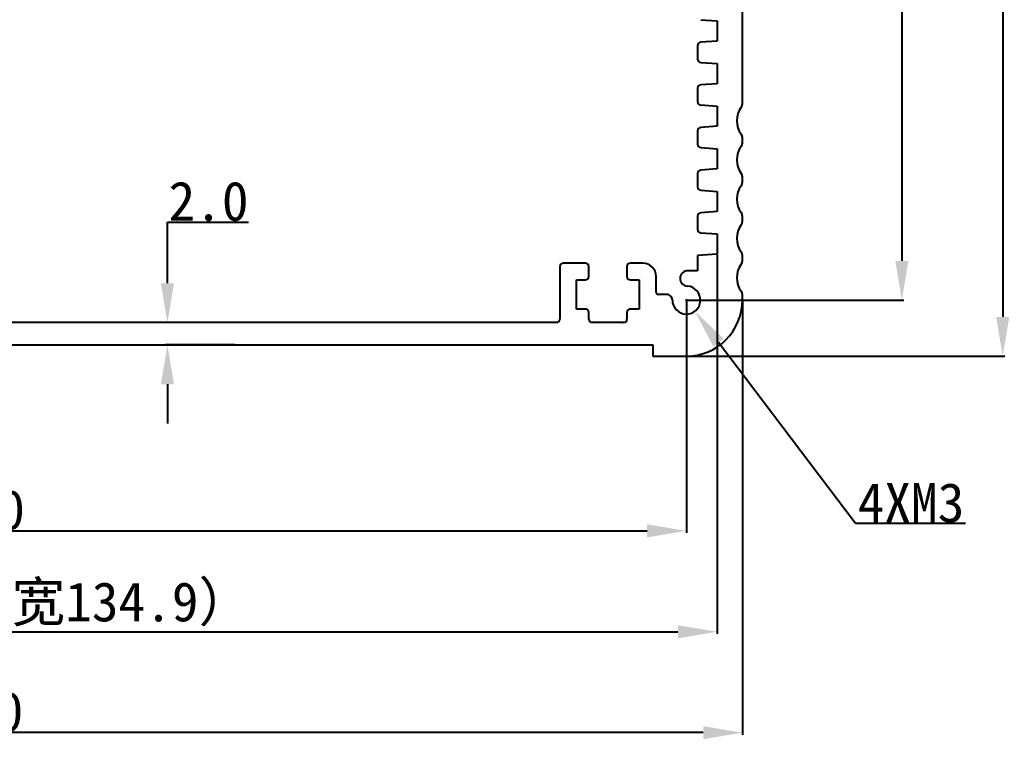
# Model space of a CAD drawing. Header units: inches. Extents: x 1053 to 1229, y 96 to 230.
# Drawn here: x 1140.9 to 1229.3, y 96.4 to 160.6 of the extents above; entities that cross this region are included whole.
import ezdxf

# ---------------------------------------------------------------- set-up
doc = ezdxf.new("R2010")
doc.units = ezdxf.units.IN
doc.header["$MEASUREMENT"] = 0
doc.layers.get('Defpoints').update_dxf_attribs({"color": 3, "lineweight": 5})
for name, color, linetype, lineweight in [('壳体层', 7, 'Continuous', 30), ('标注层', 7, 'Continuous', 5), ('槽宽标注', 30, 'Continuous', 5)]:
    doc.layers.add(name, color=color, linetype=linetype, lineweight=lineweight)
doc.styles.get("Standard").update_dxf_attribs({"font": 'simhei.ttf'})
doc.dimstyles.get("Standard").update_dxf_attribs({"dimtxt": 2.5, "dimasz": 2.5, "dimexe": 0.18, "dimexo": 0.0625, "dimgap": 0.09, "dimtad": 1, "dimtoh": 1, "dimdec": 1, "dimzin": 0, "dimdsep": 46, "dimtxsty": 'Standard', "dimcen": 0.09, "dimadec": 0, "dimazin": 0, "dimtfac": 1, "dimtdec": 1, "dimtofl": 0, "dimtmove": 0, "dimatfit": 3, "dimfxl": 1, "dimtolj": 1, "dimtzin": 0, "dimarcsym": 0})

# ---------------------------------------------------------------- blocks, each defined once
blk = doc.blocks.new('*D48')
at = {"layer": 'Defpoints', "color": 0, "transparency": 16777216}
for p in [(1192.338, 220.604), (1200.131, 130.604), (1228.671, 130.604)]:
    blk.add_point(p, dxfattribs=at)
at = {"layer": '标注层', "color": 0, "lineweight": -2, "transparency": 16777216}
for p, q in [((1192.401, 220.604), (1228.851, 220.604)), ((1228.671, 217.104), (1228.671, 134.104)), ((1200.193, 130.604), (1228.851, 130.604))]:
    blk.add_line(p, q, dxfattribs=at)
at = {"layer": '标注层', "color": 0, "transparency": 16777216}
for points in [[(1228.088, 217.104), (1229.255, 217.104), (1228.671, 220.604)], [(1228.088, 134.104), (1229.255, 134.104), (1228.671, 130.604)]]:
    blk.add_solid(points, dxfattribs=at)
at = {"layer": '标注层', "color": 0, "lineweight": 25, "transparency": 16777216, "insert": (1226.812, 175.604), "char_height": 3.5, "attachment_point": 5, "rotation": 90}
blk.add_mtext('\\A1;90.0', dxfattribs=at)
blk = doc.blocks.new('*D49')
at = {"layer": 'Defpoints', "color": 0, "transparency": 16777216}
for p in [(1200.438, 215.604), (1200.438, 135.604), (1219.671, 135.604)]:
    blk.add_point(p, dxfattribs=at)
at = {"layer": '标注层', "color": 0, "lineweight": -2, "transparency": 16777216}
for p, q in [((1200.501, 215.604), (1219.851, 215.604)), ((1219.671, 212.104), (1219.671, 139.104)), ((1200.501, 135.604), (1219.851, 135.604))]:
    blk.add_line(p, q, dxfattribs=at)
at = {"layer": '标注层', "color": 0, "transparency": 16777216}
for points in [[(1219.088, 212.104), (1220.255, 212.104), (1219.671, 215.604)], [(1219.088, 139.104), (1220.255, 139.104), (1219.671, 135.604)]]:
    blk.add_solid(points, dxfattribs=at)
at = {"layer": '标注层', "color": 0, "lineweight": 25, "transparency": 16777216, "insert": (1217.812, 175.604), "char_height": 3.5, "attachment_point": 5, "rotation": 90}
blk.add_mtext('\\A1;80.0', dxfattribs=at)
blk = doc.blocks.new('*D50')
at = {"layer": 'Defpoints', "color": 0, "transparency": 16777216}
for p in [(1070.438, 135.604), (1200.438, 135.604), (1200.438, 115.018)]:
    blk.add_point(p, dxfattribs=at)
at = {"layer": '标注层', "color": 0, "lineweight": -2, "transparency": 16777216}
for p, q in [((1070.438, 135.541), (1070.438, 114.838)), ((1200.438, 135.541), (1200.438, 114.838)), ((1073.938, 115.018), (1196.938, 115.018))]:
    blk.add_line(p, q, dxfattribs=at)
at = {"layer": '标注层', "color": 0, "transparency": 16777216}
for points in [[(1073.938, 115.601), (1073.938, 114.435), (1070.438, 115.018)], [(1196.938, 115.601), (1196.938, 114.435), (1200.438, 115.018)]]:
    blk.add_solid(points, dxfattribs=at)
at = {"layer": '标注层', "color": 0, "lineweight": 25, "transparency": 16777216, "insert": (1135.438, 116.878), "char_height": 3.5, "attachment_point": 5}
blk.add_mtext('\\A1;130.0', dxfattribs=at)
blk = doc.blocks.new('*D51')
at = {"layer": 'Defpoints', "color": 0, "transparency": 16777216}
for p in [(1067.688, 139.704), (1203.188, 139.704), (1203.188, 106.018)]:
    blk.add_point(p, dxfattribs=at)
at = {"layer": '槽宽标注', "color": 0, "lineweight": -2, "transparency": 16777216}
for p, q in [((1067.688, 139.641), (1067.688, 105.838)), ((1203.188, 139.641), (1203.188, 105.838)), ((1071.188, 106.018), (1199.688, 106.018))]:
    blk.add_line(p, q, dxfattribs=at)
at = {"layer": '槽宽标注', "color": 0, "transparency": 16777216}
for points in [[(1071.188, 106.601), (1071.188, 105.435), (1067.688, 106.018)], [(1199.688, 106.601), (1199.688, 105.435), (1203.188, 106.018)]]:
    blk.add_solid(points, dxfattribs=at)
at = {"layer": '槽宽标注', "color": 0, "lineweight": 25, "transparency": 16777216, "insert": (1135.438, 108.468), "char_height": 3.5, "attachment_point": 5}
blk.add_mtext('\\A1;135.5（最大板宽134.9）', dxfattribs=at)
blk = doc.blocks.new('*D52')
at = {"layer": 'Defpoints', "color": 0, "transparency": 16777216}
for p in [(1065.438, 135.854), (1205.438, 135.604), (1065.438, 97.018)]:
    blk.add_point(p, dxfattribs=at)
at = {"layer": '标注层', "color": 0, "lineweight": -2, "transparency": 16777216}
for p, q in [((1065.438, 135.791), (1065.438, 96.838)), ((1205.438, 135.541), (1205.438, 96.838)), ((1201.938, 97.018), (1068.938, 97.018))]:
    blk.add_line(p, q, dxfattribs=at)
at = {"layer": '标注层', "color": 0, "transparency": 16777216}
for points in [[(1068.938, 97.601), (1068.938, 96.435), (1065.438, 97.018)], [(1201.938, 97.601), (1201.938, 96.435), (1205.438, 97.018)]]:
    blk.add_solid(points, dxfattribs=at)
at = {"layer": '标注层', "color": 0, "lineweight": 25, "transparency": 16777216, "insert": (1135.301, 98.878), "char_height": 3.5, "attachment_point": 5}
blk.add_mtext('\\A1;140.0', dxfattribs=at)
blk = doc.blocks.new('*D56')
at = {"layer": 'Defpoints', "color": 0, "transparency": 16777216}
for p in [(1200.438, 135.604), (1201.193, 134.607)]:
    blk.add_point(p, dxfattribs=at)
at = {"layer": '标注层', "color": 0, "lineweight": -2, "transparency": 16777216}
for p, q in [((1200.348, 135.604), (1200.528, 135.604)), ((1200.438, 135.514), (1200.438, 135.694)), ((1215.523, 115.671), (1203.305, 131.816)), ((1225.366, 115.671), (1215.523, 115.671))]:
    blk.add_line(p, q, dxfattribs=at)
at = {"layer": '标注层', "color": 0, "transparency": 16777216}
blk.add_solid([(1203.77, 132.168), (1202.84, 131.464), (1201.193, 134.607)], dxfattribs=at)
at = {"layer": '标注层', "color": 0, "lineweight": 25, "transparency": 16777216, "insert": (1220.49, 117.511), "char_height": 3.5, "attachment_point": 5}
blk.add_mtext('\\A1;4XM3', dxfattribs=at)
blk = doc.blocks.new('*D58')
at = {"layer": 'Defpoints', "color": 0, "transparency": 16777216}
for p in [(1160.185, 133.604), (1154.118, 131.604), (1160.185, 131.604)]:
    blk.add_point(p, dxfattribs=at)
at = {"layer": '标注层', "color": 0, "linetype": 'Continuous', "lineweight": -2, "transparency": 16777216}
for p, q in [((1154.118, 137.104), (1154.118, 142.545)), ((1154.118, 142.545), (1161.365, 142.545)), ((1160.122, 133.604), (1153.938, 133.604)), ((1160.122, 131.604), (1153.938, 131.604)), ((1154.118, 128.104), (1154.118, 124.604))]:
    blk.add_line(p, q, dxfattribs=at)
at = {"layer": '标注层', "color": 0, "transparency": 16777216}
for points in [[(1153.534, 137.104), (1154.701, 137.104), (1154.118, 133.604)], [(1153.534, 128.104), (1154.701, 128.104), (1154.118, 131.604)]]:
    blk.add_solid(points, dxfattribs=at)
at = {"layer": '标注层', "color": 0, "lineweight": 25, "transparency": 16777216, "insert": (1157.786, 144.404), "char_height": 3.5, "attachment_point": 5}
blk.add_mtext('\\A1;2.0', dxfattribs=at)

msp = doc.modelspace()

# ---------------------------------------------------------------- linework, layer by layer
at = {"layer": '壳体层', "lineweight": 25}
for p, q in [((1205.438, 153.104), (1205.438, 208.054)), ((1201.717, 160.607), (1203.188, 160.504)), ((1203.188, 160.504), (1203.188, 158.704)), ((1201.438, 158.302), (1201.438, 157.106)), ((1203.188, 158.704), (1201.717, 158.601)), ((1201.717, 156.807), (1203.188, 156.704)), ((1203.188, 156.704), (1203.188, 154.904)), ((1203.188, 154.904), (1201.717, 154.801)), ((1201.438, 154.502), (1201.438, 153.306)), ((1201.717, 153.007), (1203.188, 152.904)), ((1203.188, 152.904), (1203.188, 151.104)), ((1203.188, 151.104), (1201.717, 151.001)), ((1201.438, 150.702), (1201.438, 149.506)), ((1205.438, 149.604), (1205.438, 150.104)), ((1201.717, 149.207), (1203.188, 149.104)), ((1203.188, 149.104), (1203.188, 147.304)), ((1201.438, 146.902), (1201.438, 145.706)), ((1203.188, 147.304), (1201.717, 147.201)), ((1205.438, 146.104), (1205.438, 146.604)), ((1201.717, 145.407), (1203.188, 145.304)), ((1203.188, 145.304), (1203.188, 143.504)), ((1201.438, 143.102), (1201.438, 141.906)), ((1203.188, 143.504), (1201.717, 143.401)), ((1205.438, 142.604), (1205.438, 143.104)), ((1201.717, 141.607), (1203.188, 141.504)), ((1203.188, 141.504), (1203.188, 139.704)), ((1203.188, 139.704), (1201.438, 139.582)), ((1201.438, 139.582), (1201.438, 138.213)), ((1205.438, 139.104), (1205.438, 139.604)), ((1191.438, 138.904), (1189.438, 138.904)), ((1196.538, 138.904), (1195.438, 138.904)), ((1189.138, 138.604), (1189.138, 133.904)), ((1191.738, 137.704), (1191.738, 138.604)), ((1195.138, 138.604), (1195.138, 137.704)), ((1201.438, 138.213), (1200.586, 138.213)), ((1190.638, 134.804), (1190.638, 137.404)), ((1190.638, 137.404), (1191.438, 137.404)), ((1195.438, 137.404), (1196.238, 137.404)), ((1196.238, 137.404), (1196.238, 134.804)), ((1197.738, 136.306), (1197.738, 137.704)), ((1198.688, 136.106), (1197.938, 136.106)), ((1205.438, 135.604), (1205.438, 136.104)), ((1191.438, 134.804), (1190.638, 134.804)), ((1191.738, 133.904), (1191.738, 134.504)), ((1195.138, 134.504), (1195.138, 133.904)), ((1196.238, 134.804), (1195.438, 134.804)), ((1188.838, 133.604), (1082.038, 133.604)), ((1194.838, 133.604), (1192.038, 133.604)), ((1073.438, 131.604), (1197.438, 131.604)), ((1197.438, 131.604), (1197.438, 130.604)), ((1197.438, 130.604), (1200.438, 130.604))]:
    msp.add_line(p, q, dxfattribs=at)
for centre, radius, start, end in [((1201.738, 158.302), 0.3, 94, 180), ((1201.738, 157.106), 0.3, 180, 266), ((1201.738, 154.502), 0.3, 94, 180), ((1201.738, 153.306), 0.3, 180, 266), ((1206.938, 151.604), 2, 143.1301, 216.8699), ((1204.938, 153.104), 0.5, 323.1301, 360), ((1201.738, 150.702), 0.3, 94, 180), ((1204.938, 150.104), 0.5, 360, 36.8699), ((1201.738, 149.506), 0.3, 180, 266), ((1206.938, 148.104), 2, 143.1301, 216.8699), ((1204.938, 149.604), 0.5, 323.1301, 0), ((1201.738, 146.902), 0.3, 94, 180), ((1204.938, 146.604), 0.5, 0, 36.8699), ((1206.938, 144.604), 2, 143.1301, 216.8699), ((1204.938, 146.104), 0.5, 323.1301, 360), ((1201.738, 145.706), 0.3, 180, 266), ((1201.738, 143.102), 0.3, 94, 180), ((1204.938, 143.104), 0.5, 360, 36.8699), ((1206.938, 141.104), 2, 143.1301, 216.8699), ((1204.938, 142.604), 0.5, 323.1301, 360), ((1201.738, 141.906), 0.3, 180, 266), ((1204.938, 139.604), 0.5, 0, 36.8699), ((1189.438, 138.604), 0.3, 90, 180), ((1191.438, 138.604), 0.3, 360, 90), ((1195.438, 138.604), 0.3, 90, 180), ((1196.538, 137.704), 1.2, 0, 90), ((1206.938, 137.604), 2, 143.1301, 216.8699), ((1204.938, 139.104), 0.5, 323.1301, 360), ((1200.559, 137.532), 0.682, 87.73884, 267.73884), ((1191.438, 137.704), 0.3, 270, 0), ((1195.438, 137.704), 0.3, 180, 270), ((1197.938, 136.306), 0.2, 180, 270), ((1198.688, 135.606), 0.5, 359.93134, 90), ((1200.438, 135.604), 1.25, 179.93134, 85.68334), ((1204.938, 136.104), 0.5, 360, 36.8699), ((1200.438, 135.604), 5, 270, 0), ((1191.438, 134.504), 0.3, 360, 90), ((1195.438, 134.504), 0.3, 90, 180), ((1188.838, 133.904), 0.3, 270, 0), ((1192.038, 133.904), 0.3, 180, 270), ((1194.838, 133.904), 0.3, 270, 0)]:
    msp.add_arc(centre, radius, start, end, dxfattribs=at)

# ---------------------------------------------------------------- dimensions: what is measured, and where the dimension line sits
at = {"layer": '标注层', "lineweight": 25}
for base, p1, p2, override, picture, middle in [((1228.671, 130.604), (1192.338, 220.604), (1200.131, 130.604), {"dimtxt": 3.5, "dimasz": 3.5, "dimtmove": 0}, '*D48', (1228.671, 175.604)), ((1154.118, 131.604), (1160.185, 133.604), (1160.185, 131.604), {"dimtxt": 3.5, "dimasz": 3.5, "dimfxl": 0.3, "dimarcsym": 1}, '*D58', (1157.786, 142.545))]:
    dim = msp.add_linear_dim(base=base, p1=p1, p2=p2, angle=90, dimstyle='Standard', override=override, dxfattribs=at)
    dim.commit()
    dim.dimension.update_dxf_attribs({"geometry": picture, "text_midpoint": middle, "dimtype": 160})
dim = msp.add_aligned_dim(p1=(1200.438, 215.604), p2=(1200.438, 135.604), distance=19.233, dimstyle='Standard', override={"dimtxt": 3.5, "dimasz": 3.5, "dimtmove": 0}, dxfattribs=at)
dim.commit()
dim.dimension.update_dxf_attribs({"geometry": '*D49', "text_midpoint": (1217.812, 175.604)})
for base, p1, p2, picture, middle in [((1065.438, 97.018), (1205.438, 135.604), (1065.438, 135.854), '*D52', (1135.301, 97.018)), ((1200.438, 115.018), (1070.438, 135.604), (1200.438, 135.604), '*D50', (1135.438, 115.018))]:
    dim = msp.add_linear_dim(base=base, p1=p1, p2=p2, dimstyle='Standard', override={"dimtxt": 3.5, "dimasz": 3.5, "dimtmove": 0}, dxfattribs=at)
    dim.commit()
    dim.dimension.update_dxf_attribs({"geometry": picture, "text_midpoint": middle, "dimtype": 160})
dim = msp.add_radius_dim(center=(1200.438, 135.604), mpoint=(1201.193, 134.607), text='4XM3', dimstyle='Standard', override={"dimtxt": 3.5, "dimasz": 3.5}, dxfattribs=at)
dim.commit()
dim.dimension.update_dxf_attribs({"geometry": '*D56', "text_midpoint": (1220.49, 115.671), "dimtype": 164})
at = {"layer": '槽宽标注', "lineweight": 25}
dim = msp.add_linear_dim(base=(1203.188, 106.018), p1=(1067.688, 139.704), p2=(1203.188, 139.704), angle=180, text='<>（最大板宽134.9）', dimstyle='Standard', override={"dimtxt": 3.5, "dimasz": 3.5, "dimtmove": 0}, dxfattribs=at)
dim.commit()
dim.dimension.update_dxf_attribs({"geometry": '*D51', "text_midpoint": (1135.438, 106.018), "dimtype": 160})

doc.saveas('drawing.dxf')
